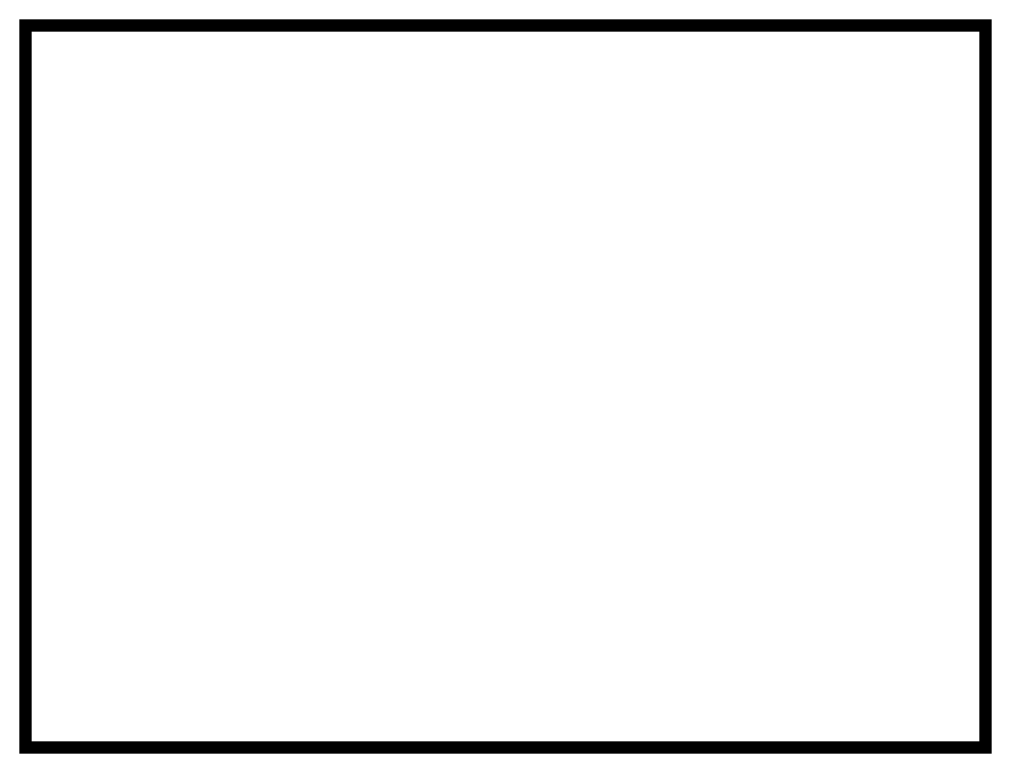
# Model space of a CAD drawing. Extents: x 0.045 to 0.842, y 0.045 to 0.647.
import ezdxf

# ---------------------------------------------------------------- set-up
doc = ezdxf.new("R2010")
doc.units = 0
doc.header["$LTSCALE"] = 0.166667
doc.layers.add('FOREGROUND', color=7, linetype='CONTINUOUS')

msp = doc.modelspace()

# ---------------------------------------------------------------- linework, layer by layer
at = {"layer": 'FOREGROUND', "linetype": 'CONTINUOUS', "const_width": 0.01}
msp.add_lwpolyline([(0.05, 0.05), (0.836667, 0.05), (0.836667, 0.641667), (0.05, 0.641667)], close=True, dxfattribs=at)

doc.saveas('drawing.dxf')
